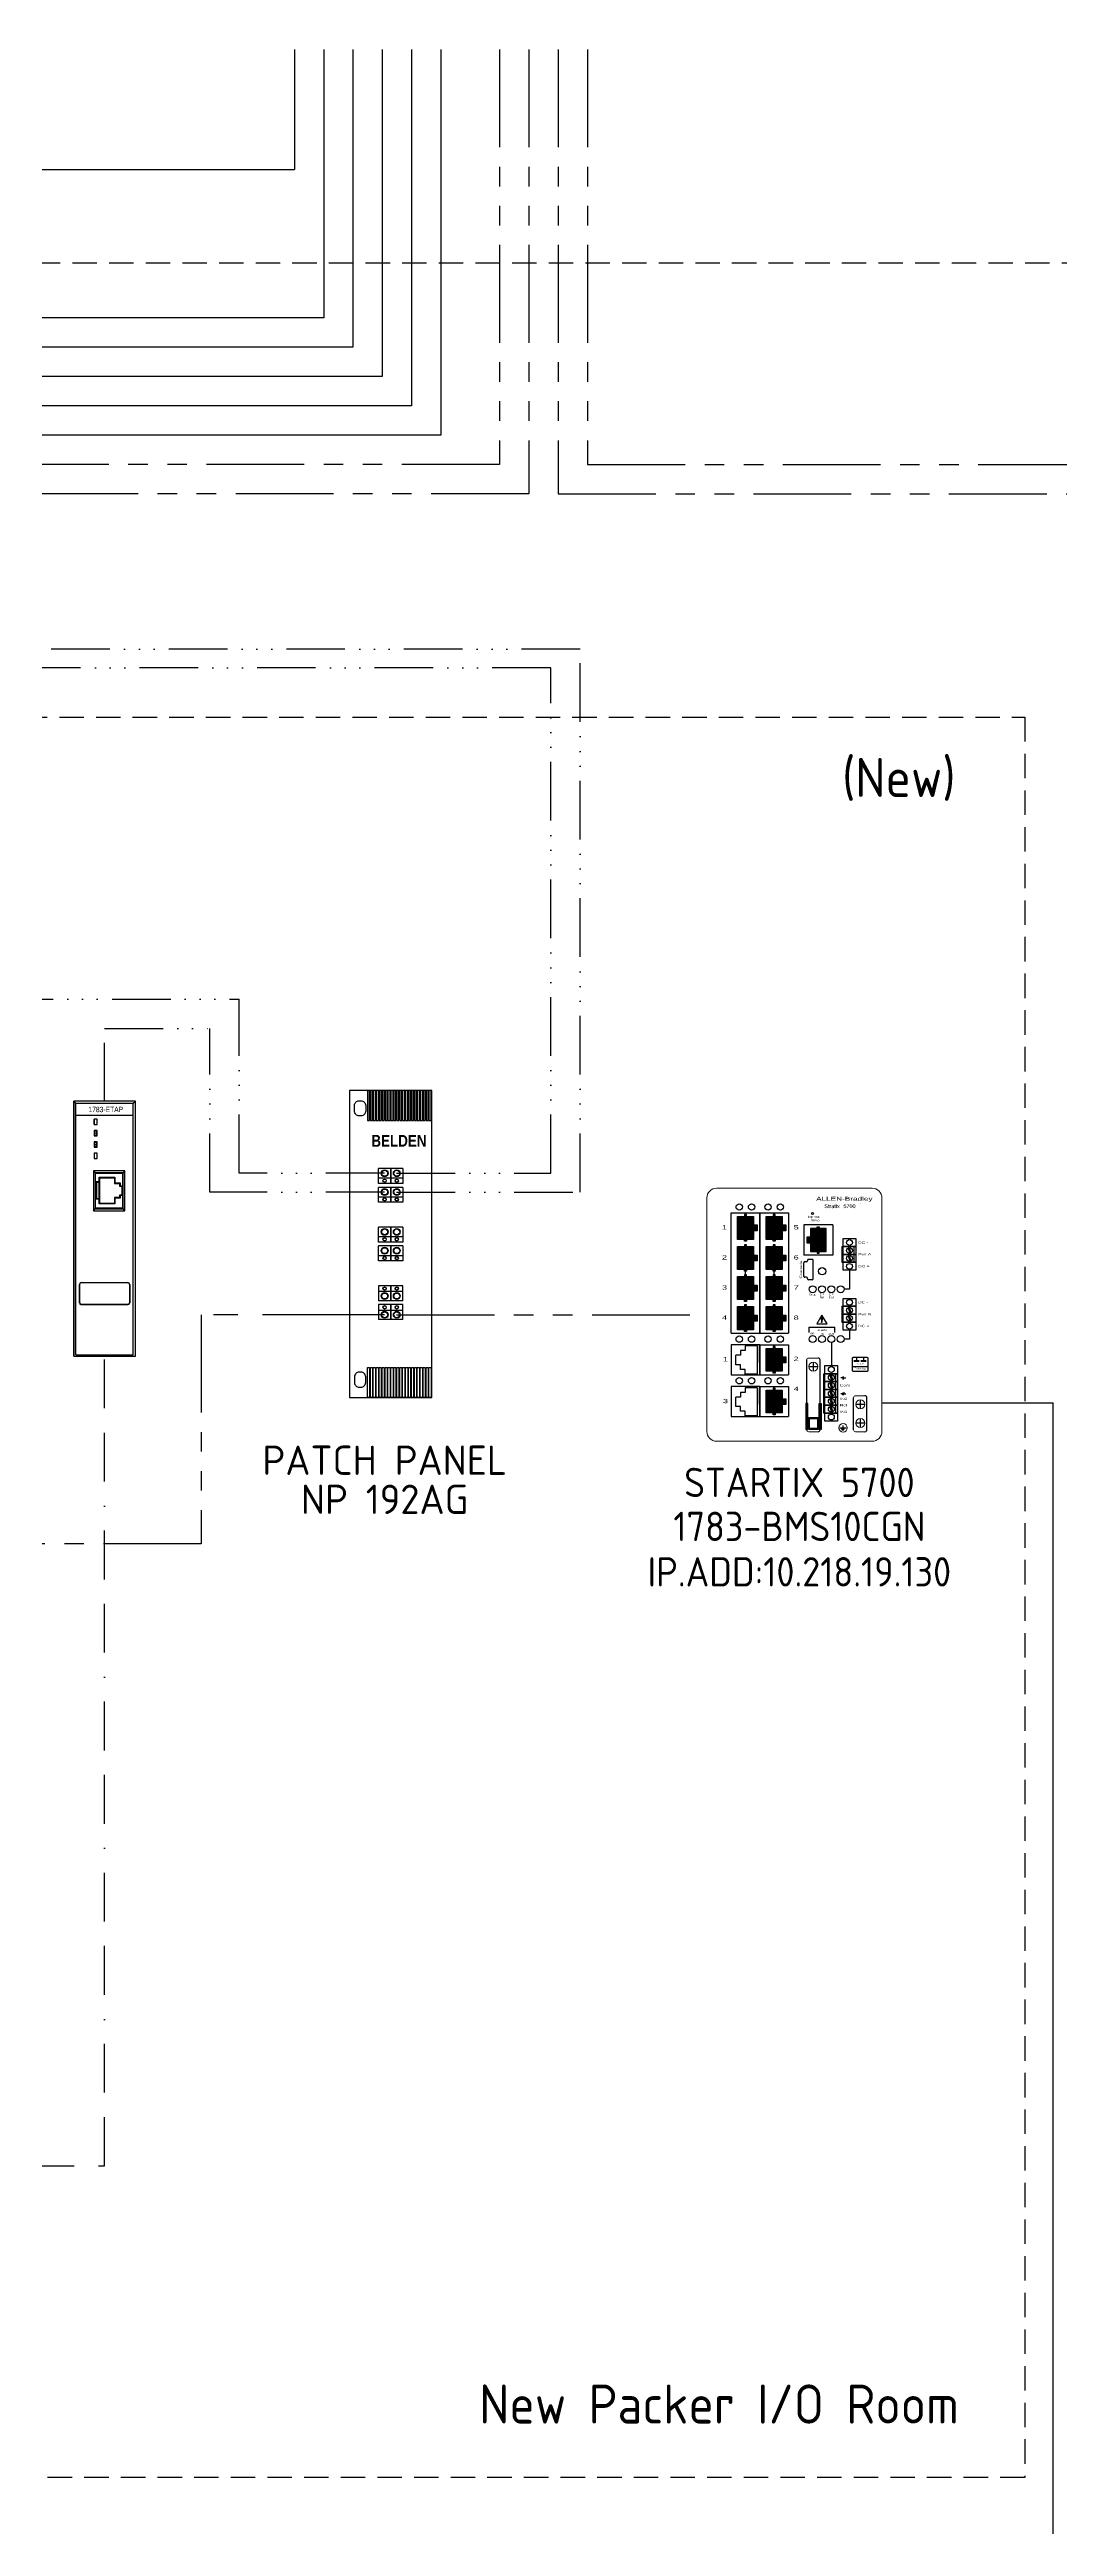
# Model space of a CAD drawing. Header units: inches. Extents: x -3706 to 19254, y 6721 to 14509.
# Drawn here: x 11756 to 12789, y 10017 to 12552 of the extents above; entities that cross this region are included whole.
import ezdxf
from ezdxf.enums import TextEntityAlignment as Align

# ---------------------------------------------------------------- set-up
doc = ezdxf.new("R2010")
doc.units = ezdxf.units.IN
doc.header["$LTSCALE"] = 100
doc.header["$MEASUREMENT"] = 0
for name, pattern in [('ACAD_ISO14W100', [24, 12, -3, 0, -3, 0, -3, 0, -3]), ('BORDER', [1.75, 0.5, -0.25, 0.5, -0.25, 0, -0.25]), ('HIDDEN', [0.375, 0.25, -0.125]), ('PHANTOM', [2.5, 1.25, -0.25, 0.25, -0.25, 0.25, -0.25])]:
    doc.linetypes.add(name, pattern=pattern)
doc.layers.add('STEXT', color=2, linetype='Continuous')
doc.styles.add('ALLEN', font='swissi.ttf', dxfattribs={"width": 1.5})
doc.styles.add('ISO3098B', font='iso3098b.shx')
doc.styles.add('STYLE1', font='isocp2.shx', dxfattribs={"height": 25})

# ---------------------------------------------------------------- blocks, each defined once
blk = doc.blocks.new('1783ETAP')
at = {"color": 4, "linetype": 'Continuous'}
for p, q in [((292.7, 159.1), (257.7, 159.1)), ((257.7, 14.1), (257.7, 159.1)), ((257.7, 159.1), (257.7, 14.1)), ((257.7, 14.1), (257.7, 159.1)), ((258.9, 158.1), (291.5, 158.1)), ((258.9, 133.5), (258.9, 158.1)), ((258.9, 15), (258.9, 158.1)), ((291.5, 133.5), (291.5, 158.1)), ((291.5, 15), (291.5, 158.1)), ((292.7, 14.1), (292.7, 159.1)), ((258.9, 151.2), (291.5, 151.2)), ((269.3, 145.9), (269.3, 148.9)), ((270.9, 148.9), (269.3, 148.9)), ((269.3, 145.9), (270.9, 145.9)), ((269.3, 142.5), (269.3, 139.4)), ((270.9, 142.5), (269.3, 142.5)), ((269.5, 145.9), (269.5, 148.9)), ((269.5, 139.4), (269.5, 142.5)), ((269.5, 142.2), (270.7, 142.2)), ((269.5, 141), (269.5, 139.7)), ((270.7, 141), (269.5, 141)), ((270.7, 139.4), (270.7, 142.5)), ((270.7, 141), (270.7, 142.2)), ((270.7, 139.7), (270.7, 141)), ((270.9, 145.9), (270.9, 148.9)), ((270.9, 139.4), (270.9, 142.5)), ((269.3, 139.4), (270.9, 139.4)), ((269.3, 136.1), (269.3, 133)), ((270.9, 136.1), (269.3, 136.1)), ((269.3, 133), (270.9, 133)), ((269.3, 129.6), (269.3, 126.6)), ((270.9, 129.6), (269.3, 129.6)), ((270.7, 139.7), (269.5, 139.7)), ((269.5, 133), (269.5, 136.1)), ((269.5, 135.8), (270.7, 135.8)), ((269.5, 134.5), (269.5, 133.3)), ((270.7, 134.5), (269.5, 134.5)), ((270.7, 133.3), (269.5, 133.3)), ((269.5, 126.6), (269.5, 129.6)), ((270.7, 133), (270.7, 136.1)), ((270.7, 134.5), (270.7, 135.8)), ((270.7, 133.3), (270.7, 134.5)), ((270.9, 133), (270.9, 136.1)), ((270.9, 126.6), (270.9, 129.6)), ((268.9, 119.6), (268.9, 96.8)), ((268.9, 119.6), (270.1, 118.3)), ((286.7, 119.6), (268.9, 119.6)), ((269.3, 126.6), (270.9, 126.6)), ((269.9, 118.5), (269.9, 97.9)), ((285.6, 118.5), (269.9, 118.5)), ((270.1, 98.1), (270.1, 118.3)), ((270.1, 118.3), (285.5, 118.3)), ((272.2, 113.3), (270.1, 113.3)), ((272.2, 113), (270.1, 113)), ((270.7, 103.7), (270.7, 113)), ((272.2, 113.3), (272.2, 115.9)), ((272.5, 115.6), (272.2, 115.9)), ((272.2, 115.9), (281.1, 115.9)), ((272.5, 113.3), (272.2, 113)), ((272.3, 113.1), (272.2, 113.3)), ((272.2, 103.7), (272.2, 113)), ((272.5, 101), (272.5, 115.6)), ((272.5, 115.6), (280.8, 115.6)), ((280.8, 115.6), (281.1, 115.9)), ((280.8, 115.6), (280.8, 112.4)), ((280.8, 112.4), (281.1, 112.7)), ((281.1, 115.9), (281.1, 112.7)), ((281.1, 112.7), (284, 112.7)), ((283.7, 112.4), (284, 112.7)), ((284, 112.7), (284, 111.1)), ((286.7, 119.6), (285.5, 118.3)), ((285.5, 118.3), (285.5, 98.1)), ((285.6, 97.9), (285.6, 118.5)), ((286.7, 96.8), (286.7, 119.6)), ((272.2, 103.7), (270.1, 103.7)), ((272.2, 103.4), (270.1, 103.4)), ((272.2, 103.7), (272.5, 103.4)), ((272.3, 103.5), (272.2, 103.4)), ((272.2, 100.7), (272.2, 103.4)), ((272.5, 101), (272.2, 100.7)), ((281.1, 100.7), (272.2, 100.7)), ((280.8, 101), (272.5, 101)), ((280.8, 112.4), (283.7, 112.4)), ((280.8, 104.3), (280.8, 101)), ((283.7, 104.3), (280.8, 104.3)), ((280.8, 104.3), (281.1, 104)), ((280.8, 101), (281.1, 100.7)), ((281.1, 104), (281.1, 100.7)), ((284, 104), (281.1, 104)), ((283.7, 112.4), (283.7, 110.8)), ((283.7, 110.8), (284, 111.1)), ((283.7, 110.8), (285, 110.8)), ((283.7, 105.8), (283.7, 104.3)), ((285, 105.8), (283.7, 105.8)), ((283.7, 105.8), (284, 105.5)), ((283.7, 104.3), (284, 104)), ((284, 111.1), (285.3, 111.1)), ((284, 105.5), (284, 104)), ((285.3, 105.5), (284, 105.5)), ((285, 110.8), (285.3, 111.1)), ((285, 110.8), (285, 105.8)), ((285, 105.8), (285.3, 105.5)), ((285.3, 111.1), (285.3, 105.5)), ((268.9, 96.8), (270.1, 98.1)), ((268.9, 96.8), (286.7, 96.8)), ((269.9, 97.9), (285.6, 97.9)), ((285.5, 98.3), (270.1, 98.3)), ((285.5, 98.1), (270.1, 98.1)), ((270.7, 98.1), (270.7, 98.3)), ((286.7, 96.8), (285.5, 98.1)), ((260.9, 55), (260.9, 55)), ((260.9, 44.5), (260.9, 55)), ((260.9, 55), (260.9, 44.5)), ((260.9, 44.5), (260.9, 44.5)), ((261.9, 56), (288.5, 56)), ((261.9, 56), (261.9, 55.9)), ((288.5, 55.9), (261.9, 55.9)), ((288.5, 43.6), (261.9, 43.6)), ((261.9, 43.6), (288.5, 43.6)), ((261.9, 43.6), (261.9, 43.6)), ((288.5, 55.9), (288.5, 56)), ((288.5, 43.6), (288.5, 43.6)), ((289.5, 55), (289.5, 55)), ((289.5, 44.5), (289.5, 55)), ((289.5, 55), (289.5, 44.5)), ((289.5, 44.5), (289.5, 44.5)), ((257.7, 14.1), (292.7, 14.1))]:
    blk.add_line(p, q, dxfattribs=at)
for points in [[(258.9, 158.1), (257.7, 159.1)], [(258.9, 158.1), (257.7, 159.1)], [(291.5, 158.1), (292.7, 159.1)], [(291.5, 158.1), (292.7, 159.1)], [(291.5, 102.1), (291.5, 150.2)], [(258.9, 15), (291.5, 15)]]:
    blk.add_lwpolyline(points, dxfattribs=at)
for centre, radius, start, end in [((261.9, 55), 0.976, 90, 180), ((261.9, 55), 0.922, 90, 180), ((261.9, 44.5), 0.976, 180, 270), ((261.9, 44.5), 0.922, 180, 270), ((288.5, 55), 0.976, 0, 90), ((288.5, 55), 0.922, 0, 90), ((288.5, 44.5), 0.976, 270, 0), ((288.5, 44.5), 0.922, 270, 0)]:
    blk.add_arc(centre, radius, start, end, dxfattribs=at)
at = {"layer": 'STEXT', "color": 4, "width": 0.75}
blk.add_text('1783-ETAP', height=3.04, dxfattribs=at).set_placement((275.9, 152), align=Align.BOTTOM_CENTER)
blk = doc.blocks.new('PATCH PANEL')
at = {"color": 2}
for p, q in [((590312.1, 508930.2), (590312.1, 508933.1)), ((590314.5, 508935.5), (590315.4, 508935.5)), ((590317.8, 508933.1), (590317.8, 508930.2)), ((590315.4, 508927.8), (590314.5, 508927.8)), ((590324.4, 508893.2), (590324.4, 508900.8)), ((590330.6, 508900.8), (590324.4, 508900.8)), ((590324.4, 508896), (590330.6, 508896)), ((590330.6, 508893.2), (590324.4, 508893.2)), ((590330.6, 508900.8), (590330.6, 508893.2)), ((590330.6, 508893.2), (590330.6, 508900.8)), ((590336.8, 508900.8), (590330.6, 508900.8)), ((590330.6, 508896), (590336.8, 508896)), ((590336.8, 508893.2), (590330.6, 508893.2)), ((590336.8, 508900.8), (590336.8, 508893.2)), ((590324.4, 508883.6), (590324.4, 508891.2)), ((590330.6, 508891.2), (590324.4, 508891.2)), ((590324.4, 508886.4), (590330.6, 508886.4)), ((590330.6, 508883.6), (590324.4, 508883.6)), ((590330.6, 508891.2), (590330.6, 508883.6)), ((590330.6, 508883.6), (590330.6, 508891.2)), ((590336.8, 508891.2), (590330.6, 508891.2)), ((590330.6, 508886.4), (590336.8, 508886.4)), ((590336.8, 508883.6), (590330.6, 508883.6)), ((590336.8, 508891.2), (590336.8, 508883.6)), ((590324.4, 508863.2), (590324.4, 508870.8)), ((590330.6, 508870.8), (590324.4, 508870.8)), ((590330.6, 508870.8), (590330.6, 508863.2)), ((590330.6, 508863.2), (590330.6, 508870.8)), ((590336.8, 508870.8), (590330.6, 508870.8)), ((590336.8, 508870.8), (590336.8, 508863.2)), ((590324.4, 508866), (590330.6, 508866)), ((590330.6, 508863.2), (590324.4, 508863.2)), ((590324.4, 508853.6), (590324.4, 508861.2)), ((590330.6, 508861.2), (590324.4, 508861.2)), ((590324.4, 508856.4), (590330.6, 508856.4)), ((590330.6, 508866), (590336.8, 508866)), ((590336.8, 508863.2), (590330.6, 508863.2)), ((590330.6, 508861.2), (590330.6, 508853.6)), ((590330.6, 508853.6), (590330.6, 508861.2)), ((590336.8, 508861.2), (590330.6, 508861.2)), ((590330.6, 508856.4), (590336.8, 508856.4)), ((590336.8, 508861.2), (590336.8, 508853.6)), ((590330.6, 508853.6), (590324.4, 508853.6)), ((590336.8, 508853.6), (590330.6, 508853.6)), ((590330.6, 508840.8), (590324.4, 508840.8)), ((590324.4, 508840.8), (590324.4, 508833.2)), ((590324.4, 508838), (590330.6, 508838)), ((590330.6, 508833.2), (590324.4, 508833.2)), ((590330.6, 508831.2), (590324.4, 508831.2)), ((590324.4, 508831.2), (590324.4, 508823.6)), ((590330.6, 508833.2), (590330.6, 508840.8)), ((590336.8, 508840.8), (590330.6, 508840.8)), ((590330.6, 508840.8), (590330.6, 508833.2)), ((590330.6, 508838), (590336.8, 508838)), ((590336.8, 508833.2), (590330.6, 508833.2)), ((590330.6, 508823.6), (590330.6, 508831.2)), ((590336.8, 508831.2), (590330.6, 508831.2)), ((590330.6, 508831.2), (590330.6, 508823.6)), ((590336.8, 508833.2), (590336.8, 508840.8)), ((590336.8, 508823.6), (590336.8, 508831.2)), ((590324.4, 508828.4), (590330.6, 508828.4)), ((590330.6, 508823.6), (590324.4, 508823.6)), ((590330.6, 508828.4), (590336.8, 508828.4)), ((590336.8, 508823.6), (590330.6, 508823.6)), ((590312.1, 508794.2), (590312.1, 508791.3)), ((590315.4, 508796.6), (590314.5, 508796.6)), ((590317.8, 508791.3), (590317.8, 508794.2)), ((590314.5, 508788.9), (590315.4, 508788.9))]:
    blk.add_line(p, q, dxfattribs=at)
for points in [[(590351.6, 508940.7), (590309.6, 508940.7), (590309.6, 508783.7), (590351.6, 508783.7)], [(590319.8, 508940.7), (590318.7, 508940.7), (590318.7, 508925.4), (590319.8, 508925.4)], [(590321.3, 508940.7), (590320.2, 508940.7), (590320.2, 508925.4), (590321.3, 508925.4)], [(590322.8, 508940.7), (590321.7, 508940.7), (590321.7, 508925.4), (590322.8, 508925.4)], [(590324.3, 508940.7), (590323.2, 508940.7), (590323.2, 508925.4), (590324.3, 508925.4)], [(590325.8, 508940.7), (590324.7, 508940.7), (590324.7, 508925.4), (590325.8, 508925.4)], [(590327.3, 508940.7), (590326.2, 508940.7), (590326.2, 508925.4), (590327.3, 508925.4)], [(590328.8, 508940.7), (590327.7, 508940.7), (590327.7, 508925.4), (590328.8, 508925.4)], [(590330.3, 508940.7), (590329.2, 508940.7), (590329.2, 508925.4), (590330.3, 508925.4)], [(590331.8, 508940.7), (590330.7, 508940.7), (590330.7, 508925.4), (590331.8, 508925.4)], [(590333.3, 508940.7), (590332.2, 508940.7), (590332.2, 508925.4), (590333.3, 508925.4)], [(590334.8, 508940.7), (590333.7, 508940.7), (590333.7, 508925.4), (590334.8, 508925.4)], [(590336.3, 508940.7), (590335.2, 508940.7), (590335.2, 508925.4), (590336.3, 508925.4)], [(590337.8, 508940.7), (590336.7, 508940.7), (590336.7, 508925.4), (590337.8, 508925.4)], [(590339.3, 508940.7), (590338.2, 508940.7), (590338.2, 508925.4), (590339.3, 508925.4)], [(590340.8, 508940.7), (590339.7, 508940.7), (590339.7, 508925.4), (590340.8, 508925.4)], [(590342.3, 508940.7), (590341.2, 508940.7), (590341.2, 508925.4), (590342.3, 508925.4)], [(590343.8, 508940.7), (590342.7, 508940.7), (590342.7, 508925.4), (590343.8, 508925.4)], [(590345.3, 508940.7), (590344.2, 508940.7), (590344.2, 508925.4), (590345.3, 508925.4)], [(590346.8, 508940.7), (590345.7, 508940.7), (590345.7, 508925.4), (590346.8, 508925.4)], [(590348.3, 508940.7), (590347.2, 508940.7), (590347.2, 508925.4), (590348.3, 508925.4)], [(590349.8, 508940.7), (590348.7, 508940.7), (590348.7, 508925.4), (590349.8, 508925.4)], [(590351.3, 508940.7), (590350.2, 508940.7), (590350.2, 508925.4), (590351.3, 508925.4)], [(590319.8, 508783.7), (590318.7, 508783.7), (590318.7, 508799), (590319.8, 508799)], [(590321.3, 508783.7), (590320.2, 508783.7), (590320.2, 508799), (590321.3, 508799)], [(590322.8, 508783.7), (590321.7, 508783.7), (590321.7, 508799), (590322.8, 508799)], [(590324.3, 508783.7), (590323.2, 508783.7), (590323.2, 508799), (590324.3, 508799)], [(590325.8, 508783.7), (590324.7, 508783.7), (590324.7, 508799), (590325.8, 508799)], [(590327.3, 508783.7), (590326.2, 508783.7), (590326.2, 508799), (590327.3, 508799)], [(590328.8, 508783.7), (590327.7, 508783.7), (590327.7, 508799), (590328.8, 508799)], [(590330.3, 508783.7), (590329.2, 508783.7), (590329.2, 508799), (590330.3, 508799)], [(590331.8, 508783.7), (590330.7, 508783.7), (590330.7, 508799), (590331.8, 508799)], [(590333.3, 508783.7), (590332.2, 508783.7), (590332.2, 508799), (590333.3, 508799)], [(590334.8, 508783.7), (590333.7, 508783.7), (590333.7, 508799), (590334.8, 508799)], [(590336.3, 508783.7), (590335.2, 508783.7), (590335.2, 508799), (590336.3, 508799)], [(590337.8, 508783.7), (590336.7, 508783.7), (590336.7, 508799), (590337.8, 508799)], [(590339.3, 508783.7), (590338.2, 508783.7), (590338.2, 508799), (590339.3, 508799)], [(590340.8, 508783.7), (590339.7, 508783.7), (590339.7, 508799), (590340.8, 508799)], [(590342.3, 508783.7), (590341.2, 508783.7), (590341.2, 508799), (590342.3, 508799)], [(590343.8, 508783.7), (590342.7, 508783.7), (590342.7, 508799), (590343.8, 508799)], [(590345.3, 508783.7), (590344.2, 508783.7), (590344.2, 508799), (590345.3, 508799)], [(590346.8, 508783.7), (590345.7, 508783.7), (590345.7, 508799), (590346.8, 508799)], [(590348.3, 508783.7), (590347.2, 508783.7), (590347.2, 508799), (590348.3, 508799)], [(590349.8, 508783.7), (590348.7, 508783.7), (590348.7, 508799), (590349.8, 508799)], [(590351.3, 508783.7), (590350.2, 508783.7), (590350.2, 508799), (590351.3, 508799)]]:
    blk.add_lwpolyline(points, close=True, dxfattribs=at)
for points in [[(590312.1, 508933.1), (590312.1, 508933.1, -0.414214), (590314.5, 508935.5)], [(590315.4, 508935.5), (590315.4, 508935.5, -0.414214), (590317.8, 508933.1)], [(590314.5, 508927.8), (590314.5, 508927.8, -0.414214), (590312.1, 508930.2)], [(590317.8, 508930.2), (590317.8, 508930.2, -0.414214), (590315.4, 508927.8)], [(590314.5, 508796.6), (590314.5, 508796.6, 0.414214), (590312.1, 508794.2)], [(590312.1, 508791.3), (590312.1, 508791.3, 0.414214), (590314.5, 508788.9)], [(590317.8, 508794.2), (590317.8, 508794.2, 0.414214), (590315.4, 508796.6)], [(590315.4, 508788.9), (590315.4, 508788.9, 0.414214), (590317.8, 508791.3)]]:
    blk.add_lwpolyline(points, format="xyb", dxfattribs=at)
for centre, radius in [((590327.5, 508898.4), 1.73), ((590327.5, 508898.4), 1.5), ((590327.5, 508894.6), 0.864), ((590327.5, 508894.6), 0.749), ((590333.7, 508898.4), 1.73), ((590333.7, 508898.4), 1.5), ((590333.7, 508894.6), 0.864), ((590333.7, 508894.6), 0.749), ((590327.5, 508888.8), 1.73), ((590327.5, 508888.8), 1.5), ((590327.5, 508885), 0.864), ((590327.5, 508885), 0.749), ((590333.7, 508888.8), 1.73), ((590333.7, 508888.8), 1.5), ((590333.7, 508885), 0.864), ((590333.7, 508885), 0.749), ((590327.5, 508868.4), 1.73), ((590327.5, 508868.4), 1.5), ((590333.7, 508868.4), 1.73), ((590333.7, 508868.4), 1.5), ((590327.5, 508858.8), 1.73), ((590327.5, 508858.8), 1.5), ((590327.5, 508864.6), 0.864), ((590327.5, 508855), 0.864), ((590327.5, 508864.6), 0.749), ((590327.5, 508855), 0.749), ((590333.7, 508858.8), 1.73), ((590333.7, 508858.8), 1.5), ((590333.7, 508864.6), 0.864), ((590333.7, 508855), 0.864), ((590333.7, 508864.6), 0.749), ((590333.7, 508855), 0.749), ((590327.5, 508835.6), 1.73), ((590327.5, 508835.6), 1.5), ((590327.5, 508839.4), 0.864), ((590327.5, 508829.8), 0.864), ((590327.5, 508839.4), 0.749), ((590327.5, 508829.8), 0.749), ((590333.7, 508835.6), 1.73), ((590333.7, 508835.6), 1.5), ((590333.7, 508839.4), 0.864), ((590333.7, 508829.8), 0.864), ((590333.7, 508839.4), 0.749), ((590333.7, 508829.8), 0.749), ((590327.5, 508826), 1.73), ((590327.5, 508826), 1.5), ((590333.7, 508826), 1.73), ((590333.7, 508826), 1.5)]:
    blk.add_circle(centre, radius, dxfattribs=at)
at = {"color": 2, "insert": (590320.7, 508918), "char_height": 6, "width": 21.569, "attachment_point": 1}
blk.add_mtext('{\\fArial Narrow|b1|i0|c0|p34;BELDEN}', dxfattribs=at)
blk = doc.blocks.new('1783BMS10CGN')
for points in [[(11281.9, 8053.5), (11285.5, 8053.5), (11285.5, 8052.6), (11286.5, 8052.6), (11286.5, 8053.5), (11290, 8053.5), (11290, 8057.9), (11291.9, 8057.9), (11291.9, 8060.9), (11290, 8060.9), (11290, 8065.3), (11286.5, 8065.3), (11286.5, 8066.2), (11285.5, 8066.2), (11285.5, 8065.3), (11281.9, 8065.3)], [(11296.6, 8053.5), (11300.2, 8053.5), (11300.2, 8052.6), (11301.2, 8052.6), (11301.2, 8053.5), (11304.7, 8053.5), (11304.7, 8057.9), (11306.6, 8057.9), (11306.6, 8060.9), (11304.7, 8060.9), (11304.7, 8065.3), (11301.2, 8065.3), (11301.2, 8066.2), (11300.2, 8066.2), (11300.2, 8065.3), (11296.6, 8065.3)], [(11281.9, 8038.1), (11285.5, 8038.1), (11285.5, 8037.2), (11286.5, 8037.2), (11286.5, 8038.1), (11290, 8038.1), (11290, 8042.5), (11291.9, 8042.5), (11291.9, 8045.5), (11290, 8045.5), (11290, 8049.9), (11286.5, 8049.9), (11286.5, 8050.8), (11285.5, 8050.8), (11285.5, 8049.9), (11281.9, 8049.9)], [(11296.6, 8038.1), (11300.2, 8038.1), (11300.2, 8037.2), (11301.2, 8037.2), (11301.2, 8038.1), (11304.7, 8038.1), (11304.7, 8042.5), (11306.6, 8042.5), (11306.6, 8045.5), (11304.7, 8045.5), (11304.7, 8049.9), (11301.2, 8049.9), (11301.2, 8050.8), (11300.2, 8050.8), (11300.2, 8049.9), (11296.6, 8049.9)], [(11327.3, 8059), (11323.7, 8059), (11323.7, 8060), (11322.7, 8060), (11322.7, 8059), (11319.2, 8059), (11319.2, 8054.7), (11317.3, 8054.7), (11317.3, 8051.7), (11319.2, 8051.7), (11319.2, 8047.3), (11322.7, 8047.3), (11322.7, 8046.4), (11323.7, 8046.4), (11323.7, 8047.3), (11327.3, 8047.3)], [(11281.9, 8022.7), (11285.5, 8022.7), (11285.5, 8021.8), (11286.5, 8021.8), (11286.5, 8022.7), (11290, 8022.7), (11290, 8027.1), (11291.9, 8027.1), (11291.9, 8030.1), (11290, 8030.1), (11290, 8034.5), (11286.5, 8034.5), (11286.5, 8035.4), (11285.5, 8035.4), (11285.5, 8034.5), (11281.9, 8034.5)], [(11296.6, 8022.7), (11300.2, 8022.7), (11300.2, 8021.8), (11301.2, 8021.8), (11301.2, 8022.7), (11304.7, 8022.7), (11304.7, 8027.1), (11306.6, 8027.1), (11306.6, 8030.1), (11304.7, 8030.1), (11304.7, 8034.5), (11301.2, 8034.5), (11301.2, 8035.4), (11300.2, 8035.4), (11300.2, 8034.5), (11296.6, 8034.5)], [(11281.9, 8007.3), (11285.5, 8007.3), (11285.5, 8006.4), (11286.5, 8006.4), (11286.5, 8007.3), (11290, 8007.3), (11290, 8011.7), (11291.9, 8011.7), (11291.9, 8014.7), (11290, 8014.7), (11290, 8019.1), (11286.5, 8019.1), (11286.5, 8020), (11285.5, 8020), (11285.5, 8019.1), (11281.9, 8019.1)], [(11296.6, 8007.3), (11300.2, 8007.3), (11300.2, 8006.4), (11301.2, 8006.4), (11301.2, 8007.3), (11304.7, 8007.3), (11304.7, 8011.7), (11306.6, 8011.7), (11306.6, 8014.7), (11304.7, 8014.7), (11304.7, 8019.1), (11301.2, 8019.1), (11301.2, 8020), (11300.2, 8020), (11300.2, 8019.1), (11296.6, 8019.1)], [(11296.6, 7986), (11300.2, 7986), (11300.2, 7985), (11301.2, 7985), (11301.2, 7986), (11304.7, 7986), (11304.7, 7990.4), (11306.6, 7990.4), (11306.6, 7993.4), (11304.7, 7993.4), (11304.7, 7997.7), (11301.2, 7997.7), (11301.2, 7998.7), (11300.2, 7998.7), (11300.2, 7997.7), (11296.6, 7997.7)], [(11296.6, 7964.7), (11300.2, 7964.7), (11300.2, 7963.7), (11301.2, 7963.7), (11301.2, 7964.7), (11304.7, 7964.7), (11304.7, 7969), (11306.6, 7969), (11306.6, 7972), (11304.7, 7972), (11304.7, 7976.4), (11301.2, 7976.4), (11301.2, 7977.4), (11300.2, 7977.4), (11300.2, 7976.4), (11296.6, 7976.4)]]:
    blk.add_hatch(color=0).paths.add_polyline_path(points)
at = {"lineweight": 20}
for p, q in [((11266.2, 8074.7), (11266.2, 7955.2)), ((11271.2, 8079.7), (11350.8, 8079.7)), ((11355.8, 8074.7), (11355.8, 7955.2)), ((11323.1, 7992.8), (11318.3, 7992.8)), ((11320.6, 7988.5), (11318.4, 7988.5)), ((11320.6, 7988.3), (11318.4, 7988.3)), ((11320.6, 7990.7), (11320.6, 7988.5)), ((11320.6, 7988.3), (11320.6, 7986.1)), ((11320.8, 7990.7), (11320.8, 7988.5)), ((11323, 7988.5), (11320.8, 7988.5)), ((11323, 7988.3), (11320.8, 7988.3)), ((11320.8, 7988.3), (11320.8, 7986.1)), ((11347.1, 7973.5), (11342.3, 7973.5)), ((11344.6, 7969.2), (11342.4, 7969.2)), ((11344.6, 7969), (11342.4, 7969)), ((11344.6, 7959.6), (11342.4, 7959.6)), ((11344.6, 7971.4), (11344.6, 7969.2)), ((11344.6, 7969), (11344.6, 7966.8)), ((11344.6, 7961.8), (11344.6, 7959.6)), ((11344.8, 7971.4), (11344.8, 7969.2)), ((11347, 7969.2), (11344.8, 7969.2)), ((11347, 7969), (11344.8, 7969)), ((11344.8, 7969), (11344.8, 7966.8)), ((11344.8, 7961.8), (11344.8, 7959.6)), ((11347, 7959.6), (11344.8, 7959.6)), ((11271.2, 7950.2), (11350.8, 7950.2)), ((11323.1, 7955.1), (11318.3, 7955.1)), ((11347.1, 7955.1), (11342.3, 7955.1)), ((11344.6, 7959.4), (11342.4, 7959.4)), ((11344.6, 7959.4), (11344.6, 7957.2)), ((11347, 7959.4), (11344.8, 7959.4)), ((11344.8, 7959.4), (11344.8, 7957.2))]:
    blk.add_line(p, q, dxfattribs=at)
at = {"color": 0}
for p, q in [((11278.6, 8067.1), (11293.3, 8067.1)), ((11278.6, 8005.5), (11278.6, 8067.1)), ((11281.9, 8065.3), (11285.5, 8065.3)), ((11281.9, 8053.5), (11281.9, 8065.3)), ((11286.5, 8066.2), (11285.5, 8066.2)), ((11285.5, 8066.2), (11285.5, 8065.3)), ((11286.5, 8065.3), (11286.5, 8066.2)), ((11286.5, 8065.3), (11290, 8065.3)), ((11290, 8065.3), (11290, 8060.9)), ((11293.3, 8067.1), (11308, 8067.1)), ((11293.3, 8005.5), (11293.3, 8067.1)), ((11293.3, 8067.1), (11293.3, 8005.5)), ((11296.6, 8065.3), (11300.2, 8065.3)), ((11296.6, 8053.5), (11296.6, 8065.3)), ((11301.2, 8066.2), (11300.2, 8066.2)), ((11300.2, 8066.2), (11300.2, 8065.3)), ((11301.2, 8065.3), (11301.2, 8066.2)), ((11301.2, 8065.3), (11304.7, 8065.3)), ((11304.7, 8065.3), (11304.7, 8060.9)), ((11308, 8067.1), (11308, 8005.5)), ((11285.5, 8053.5), (11281.9, 8053.5)), ((11281.9, 8049.9), (11285.5, 8049.9)), ((11281.9, 8038.1), (11281.9, 8049.9)), ((11285.5, 8052.6), (11285.5, 8053.5)), ((11286.5, 8052.6), (11285.5, 8052.6)), ((11286.5, 8050.8), (11285.5, 8050.8)), ((11285.5, 8050.8), (11285.5, 8049.9)), ((11290, 8053.5), (11286.5, 8053.5)), ((11286.5, 8053.5), (11286.5, 8052.6)), ((11286.5, 8049.9), (11286.5, 8050.8)), ((11286.5, 8049.9), (11290, 8049.9)), ((11290, 8060.9), (11291.9, 8060.9)), ((11291.9, 8057.9), (11290, 8057.9)), ((11290, 8057.9), (11290, 8053.5)), ((11290, 8049.9), (11290, 8045.5)), ((11291.9, 8060.9), (11291.9, 8057.9)), ((11300.2, 8053.5), (11296.6, 8053.5)), ((11296.6, 8049.9), (11300.2, 8049.9)), ((11296.6, 8038.1), (11296.6, 8049.9)), ((11300.2, 8052.6), (11300.2, 8053.5)), ((11301.2, 8052.6), (11300.2, 8052.6)), ((11301.2, 8050.8), (11300.2, 8050.8)), ((11300.2, 8050.8), (11300.2, 8049.9)), ((11304.7, 8053.5), (11301.2, 8053.5)), ((11301.2, 8053.5), (11301.2, 8052.6)), ((11301.2, 8049.9), (11301.2, 8050.8)), ((11301.2, 8049.9), (11304.7, 8049.9)), ((11304.7, 8060.9), (11306.6, 8060.9)), ((11306.6, 8057.9), (11304.7, 8057.9)), ((11304.7, 8057.9), (11304.7, 8053.5)), ((11304.7, 8049.9), (11304.7, 8045.5)), ((11306.6, 8060.9), (11306.6, 8057.9)), ((11330.6, 8060.9), (11315.9, 8060.9)), ((11315.9, 8060.9), (11315.9, 8045.5)), ((11319.2, 8054.7), (11317.3, 8054.7)), ((11317.3, 8054.7), (11317.3, 8051.7)), ((11317.3, 8051.7), (11319.2, 8051.7)), ((11319.2, 8059), (11319.2, 8054.7)), ((11322.7, 8059), (11319.2, 8059)), ((11319.2, 8051.7), (11319.2, 8047.3)), ((11322.7, 8059), (11322.7, 8060)), ((11322.7, 8060), (11323.7, 8060)), ((11323.7, 8060), (11323.7, 8059)), ((11327.3, 8059), (11323.7, 8059)), ((11327.3, 8047.3), (11327.3, 8059)), ((11330.6, 8060.9), (11330.6, 8045.5)), ((11335.2, 8049.9), (11335.2, 8041.8)), ((11335.2, 8049.9), (11336, 8049.9)), ((11338.5, 8049.2), (11339.3, 8046.3)), ((11339.1, 8049.4), (11339.9, 8046.5)), ((11341.4, 8049.9), (11341.4, 8041.8)), ((11285.5, 8038.1), (11281.9, 8038.1)), ((11285.5, 8037.2), (11285.5, 8038.1)), ((11286.5, 8037.2), (11285.5, 8037.2)), ((11286, 8035.4), (11286, 8037.2)), ((11290, 8038.1), (11286.5, 8038.1)), ((11286.5, 8038.1), (11286.5, 8037.2)), ((11290, 8045.5), (11291.9, 8045.5)), ((11291.9, 8042.5), (11290, 8042.5)), ((11290, 8042.5), (11290, 8038.1)), ((11291.9, 8045.5), (11291.9, 8042.5)), ((11300.2, 8038.1), (11296.6, 8038.1)), ((11300.2, 8037.2), (11300.2, 8038.1)), ((11301.2, 8037.2), (11300.2, 8037.2)), ((11300.7, 8035.4), (11300.7, 8037.2)), ((11304.7, 8038.1), (11301.2, 8038.1)), ((11301.2, 8038.1), (11301.2, 8037.2)), ((11304.7, 8045.5), (11306.6, 8045.5)), ((11306.6, 8042.5), (11304.7, 8042.5)), ((11304.7, 8042.5), (11304.7, 8038.1)), ((11306.6, 8045.5), (11306.6, 8042.5)), ((11330.6, 8045.5), (11315.9, 8045.5)), ((11315.9, 8034.6), (11315.9, 8041.6)), ((11317.2, 8042.1), (11316.4, 8042.1)), ((11317.7, 8042.8), (11317.7, 8042.6)), ((11320.1, 8043.3), (11318.2, 8043.3)), ((11319.2, 8047.3), (11322.7, 8047.3)), ((11320.6, 8033.4), (11320.6, 8042.8)), ((11322.7, 8047.3), (11322.7, 8046.4)), ((11322.7, 8046.4), (11323.7, 8046.4)), ((11323.7, 8047.3), (11327.3, 8047.3)), ((11323.7, 8046.4), (11323.7, 8047.3)), ((11336, 8045.8), (11335.2, 8045.8)), ((11335.2, 8041.8), (11336, 8041.8)), ((11338.5, 8045.2), (11339.3, 8042.3)), ((11339.1, 8045.3), (11339.9, 8042.4)), ((11339.2, 8037.7), (11339.2, 8028)), ((11281.9, 8034.5), (11285.5, 8034.5)), ((11281.9, 8022.7), (11281.9, 8034.5)), ((11286.5, 8035.4), (11285.5, 8035.4)), ((11285.5, 8035.4), (11285.5, 8034.5)), ((11286.5, 8034.5), (11286.5, 8035.4)), ((11286.5, 8034.5), (11290, 8034.5)), ((11290, 8034.5), (11290, 8030.1)), ((11290, 8030.1), (11291.9, 8030.1)), ((11291.9, 8027.1), (11290, 8027.1)), ((11290, 8027.1), (11290, 8022.7)), ((11291.9, 8030.1), (11291.9, 8027.1)), ((11296.6, 8034.5), (11300.2, 8034.5)), ((11296.6, 8022.7), (11296.6, 8034.5)), ((11301.2, 8035.4), (11300.2, 8035.4)), ((11300.2, 8035.4), (11300.2, 8034.5)), ((11301.2, 8034.5), (11301.2, 8035.4)), ((11301.2, 8034.5), (11304.7, 8034.5)), ((11304.7, 8034.5), (11304.7, 8030.1)), ((11304.7, 8030.1), (11306.6, 8030.1)), ((11306.6, 8027.1), (11304.7, 8027.1)), ((11304.7, 8027.1), (11304.7, 8022.7)), ((11306.6, 8030.1), (11306.6, 8027.1)), ((11317.2, 8034.1), (11316.4, 8034.1)), ((11317.7, 8033.4), (11317.7, 8033.6)), ((11320.1, 8032.9), (11318.2, 8032.9)), ((11339.2, 8028), (11336.5, 8028)), ((11285.5, 8022.7), (11281.9, 8022.7)), ((11281.9, 8019.1), (11285.5, 8019.1)), ((11281.9, 8007.3), (11281.9, 8019.1)), ((11285.5, 8021.8), (11285.5, 8022.7)), ((11286.5, 8021.8), (11285.5, 8021.8)), ((11286.5, 8020), (11285.5, 8020)), ((11285.5, 8020), (11285.5, 8019.1)), ((11290, 8022.7), (11286.5, 8022.7)), ((11286.5, 8022.7), (11286.5, 8021.8)), ((11286.5, 8019.1), (11286.5, 8020)), ((11286.5, 8019.1), (11290, 8019.1)), ((11290, 8019.1), (11290, 8014.7)), ((11290, 8014.7), (11291.9, 8014.7)), ((11291.9, 8011.7), (11290, 8011.7)), ((11290, 8011.7), (11290, 8007.3)), ((11291.9, 8014.7), (11291.9, 8011.7)), ((11300.2, 8022.7), (11296.6, 8022.7)), ((11296.6, 8019.1), (11300.2, 8019.1)), ((11296.6, 8007.3), (11296.6, 8019.1)), ((11300.2, 8021.8), (11300.2, 8022.7)), ((11301.2, 8021.8), (11300.2, 8021.8)), ((11301.2, 8020), (11300.2, 8020)), ((11300.2, 8020), (11300.2, 8019.1)), ((11304.7, 8022.7), (11301.2, 8022.7)), ((11301.2, 8022.7), (11301.2, 8021.8)), ((11301.2, 8019.1), (11301.2, 8020)), ((11301.2, 8019.1), (11304.7, 8019.1)), ((11304.7, 8019.1), (11304.7, 8014.7)), ((11304.7, 8014.7), (11306.6, 8014.7)), ((11306.6, 8011.7), (11304.7, 8011.7)), ((11304.7, 8011.7), (11304.7, 8007.3)), ((11306.6, 8014.7), (11306.6, 8011.7)), ((11335.2, 8019.3), (11335.2, 8011.1)), ((11335.2, 8019.3), (11336, 8019.3)), ((11336, 8015.2), (11335.2, 8015.2)), ((11335.2, 8011.1), (11336, 8011.1)), ((11338.5, 8018.6), (11339.3, 8015.7)), ((11338.5, 8014.5), (11339.3, 8011.6)), ((11339.1, 8018.8), (11339.9, 8015.9)), ((11339.1, 8014.7), (11339.9, 8011.8)), ((11278.6, 8005.5), (11293.3, 8005.5)), ((11285.5, 8007.3), (11281.9, 8007.3)), ((11285.5, 8006.4), (11285.5, 8007.3)), ((11286.5, 8006.4), (11285.5, 8006.4)), ((11285.8, 7999), (11285.8, 7996.6)), ((11292.1, 7999), (11285.8, 7999)), ((11290, 8007.3), (11286.5, 8007.3)), ((11286.5, 8007.3), (11286.5, 8006.4)), ((11292.1, 7999), (11292.1, 7990.6)), ((11292.1, 7984.6), (11292.1, 7999)), ((11293.3, 8005.5), (11308, 8005.5)), ((11293.3, 7999.6), (11308, 7999.6)), ((11293.3, 7999.6), (11293.3, 7984.2)), ((11300.2, 8007.3), (11296.6, 8007.3)), ((11296.6, 7997.7), (11300.2, 7997.7)), ((11296.6, 7986), (11296.6, 7997.7)), ((11300.2, 8006.4), (11300.2, 8007.3)), ((11301.2, 8006.4), (11300.2, 8006.4)), ((11301.2, 7998.7), (11300.2, 7998.7)), ((11300.2, 7998.7), (11300.2, 7997.7)), ((11304.7, 8007.3), (11301.2, 8007.3)), ((11301.2, 8007.3), (11301.2, 8006.4)), ((11301.2, 7997.7), (11301.2, 7998.7)), ((11301.2, 7997.7), (11304.7, 7997.7)), ((11304.7, 7997.7), (11304.7, 7993.4)), ((11308, 7999.6), (11308, 7984.2)), ((11318.5, 8005.9), (11318.5, 8008.6)), ((11318.5, 8008.6), (11331.7, 8008.6)), ((11329.9, 8000.7), (11329.9, 7988.4)), ((11331.7, 8005.9), (11331.7, 8008.6)), ((11339.2, 8002.5), (11336.5, 8002.5)), ((11339.2, 8007.1), (11339.2, 8002.5)), ((11281, 7989.4), (11281, 7994.2)), ((11283.4, 7994.2), (11281, 7994.2)), ((11283.4, 7989.4), (11281, 7989.4)), ((11283.4, 7996.6), (11283.4, 7994.2)), ((11285.8, 7996.6), (11283.4, 7996.6)), ((11283.4, 7987), (11283.4, 7989.4)), ((11285.8, 7987), (11283.4, 7987)), ((11285.8, 7984.6), (11285.8, 7987)), ((11300.2, 7986), (11296.6, 7986)), ((11300.2, 7985), (11300.2, 7986)), ((11301.2, 7985), (11300.2, 7985)), ((11304.7, 7986), (11301.2, 7986)), ((11301.2, 7986), (11301.2, 7985)), ((11304.7, 7993.4), (11306.6, 7993.4)), ((11306.6, 7990.4), (11304.7, 7990.4)), ((11304.7, 7990.4), (11304.7, 7986)), ((11306.6, 7993.4), (11306.6, 7990.4)), ((11317.3, 7956.1), (11317.3, 7991.8)), ((11324.1, 7956.1), (11324.1, 7991.8)), ((11340.6, 7988.5), (11348.7, 7988.5)), ((11341.8, 7990.8), (11341.8, 7991.7)), ((11342.3, 7990.8), (11342.3, 7991.7)), ((11342.9, 7990.8), (11342.9, 7992.9)), ((11343.4, 7990.8), (11343.4, 7991.7)), ((11344, 7990.8), (11344, 7991.7)), ((11345.4, 7990.8), (11345.4, 7991.7)), ((11345.9, 7990.8), (11345.9, 7991.7)), ((11346.5, 7990.8), (11346.5, 7992.9)), ((11347, 7990.8), (11347, 7991.7)), ((11347.6, 7990.8), (11347.6, 7991.7)), ((11281, 7968), (11281, 7972.8)), ((11283.4, 7972.8), (11281, 7972.8)), ((11283.4, 7975.2), (11283.4, 7972.8)), ((11285.8, 7975.2), (11283.4, 7975.2)), ((11292.1, 7984.6), (11285.8, 7984.6)), ((11285.8, 7977.6), (11285.8, 7975.2)), ((11292.1, 7977.6), (11285.8, 7977.6)), ((11292.1, 7977.6), (11292.1, 7969.2)), ((11292.1, 7963.2), (11292.1, 7977.6)), ((11293.3, 7984.2), (11308, 7984.2)), ((11293.3, 7978.2), (11308, 7978.2)), ((11293.3, 7978.2), (11293.3, 7962.8)), ((11296.6, 7976.4), (11300.2, 7976.4)), ((11296.6, 7964.7), (11296.6, 7976.4)), ((11301.2, 7977.4), (11300.2, 7977.4)), ((11300.2, 7977.4), (11300.2, 7976.4)), ((11301.2, 7976.4), (11301.2, 7977.4)), ((11301.2, 7976.4), (11304.7, 7976.4)), ((11304.7, 7976.4), (11304.7, 7972)), ((11308, 7978.2), (11308, 7962.8)), ((11325.9, 7984.8), (11325.9, 7976.7)), ((11325.9, 7984.8), (11326.6, 7984.8)), ((11326.6, 7980.8), (11325.9, 7980.8)), ((11325.9, 7976.7), (11326.6, 7976.7)), ((11325.9, 7976.7), (11325.9, 7968.6)), ((11325.9, 7976.7), (11326.6, 7976.7)), ((11326.6, 7972.7), (11325.9, 7972.7)), ((11329.2, 7984.2), (11330, 7981.3)), ((11329.2, 7980.1), (11330, 7977.2)), ((11329.2, 7976.1), (11330, 7973.2)), ((11329.8, 7984.3), (11330.5, 7981.4)), ((11329.8, 7980.3), (11330.5, 7977.4)), ((11329.8, 7976.2), (11330.5, 7973.3)), ((11332, 7984.8), (11332, 7976.7)), ((11332, 7976.7), (11332, 7968.6)), ((11335.9, 7982.6), (11334.7, 7982.6)), ((11335.9, 7974.5), (11334.7, 7974.5)), ((11335.5, 7974), (11336.6, 7975.1)), ((11335.9, 7981.9), (11335.9, 7983.3)), ((11335.9, 7973.8), (11335.9, 7975.2)), ((11336.2, 7981.9), (11336.2, 7983.3)), ((11336.2, 7982.6), (11337.4, 7982.6)), ((11336.2, 7973.8), (11336.2, 7975.2)), ((11336.2, 7974.5), (11337.4, 7974.5)), ((11341.3, 7956.1), (11341.3, 7972.5)), ((11348.1, 7956.1), (11348.1, 7972.5)), ((11283.4, 7968), (11281, 7968)), ((11283.4, 7965.6), (11283.4, 7968)), ((11285.8, 7965.6), (11283.4, 7965.6)), ((11285.8, 7963.2), (11285.8, 7965.6)), ((11292.1, 7963.2), (11285.8, 7963.2)), ((11293.3, 7962.8), (11308, 7962.8)), ((11300.2, 7964.7), (11296.6, 7964.7)), ((11300.2, 7963.7), (11300.2, 7964.7)), ((11301.2, 7963.7), (11300.2, 7963.7)), ((11304.7, 7964.7), (11301.2, 7964.7)), ((11301.2, 7964.7), (11301.2, 7963.7)), ((11304.7, 7972), (11306.6, 7972)), ((11306.6, 7969), (11304.7, 7969)), ((11304.7, 7969), (11304.7, 7964.7)), ((11306.6, 7972), (11306.6, 7969)), ((11325.9, 7968.6), (11326.6, 7968.6)), ((11325.9, 7968.6), (11325.9, 7964.6)), ((11325.9, 7968.6), (11326.6, 7968.6)), ((11326.6, 7964.6), (11325.9, 7964.6)), ((11329.2, 7972), (11330, 7969.1)), ((11329.2, 7968), (11330, 7965.1)), ((11329.8, 7972.2), (11330.5, 7969.3)), ((11329.8, 7968.1), (11330.5, 7965.2)), ((11332, 7968.6), (11332, 7964.6))]:
    blk.add_line(p, q, dxfattribs=at)
for p, q in [((11334.3, 7957.1), (11337.5, 7957.1)), ((11335, 7956.6), (11336.7, 7956.6)), ((11335.3, 7956), (11336.3, 7956)), ((11335.9, 7957.1), (11335.9, 7958.3))]:
    blk.add_line(p, q)
for points in [[(11342.4, 8049.9), (11336, 8049.9), (11336, 8053.9), (11342.4, 8053.9)], [(11342.4, 8045.8), (11336, 8045.8), (11336, 8049.9), (11342.4, 8049.9)], [(11342.4, 8041.8), (11336, 8041.8), (11336, 8045.8), (11342.4, 8045.8)], [(11342.4, 8037.7), (11336, 8037.7), (11336, 8041.8), (11342.4, 8041.8)], [(11342.4, 8019.3), (11336, 8019.3), (11336, 8023.3), (11342.4, 8023.3)], [(11325.1, 8014.8), (11322.5, 8010.3), (11327.7, 8010.3)], [(11342.4, 8015.2), (11336, 8015.2), (11336, 8019.3), (11342.4, 8019.3)], [(11342.4, 8011.1), (11336, 8011.1), (11336, 8015.2), (11342.4, 8015.2)], [(11342.4, 8007.1), (11336, 8007.1), (11336, 8011.1), (11342.4, 8011.1)], [(11293.3, 7999.6), (11278.6, 7999.6), (11278.6, 7984.2), (11293.3, 7984.2)], [(11333.1, 7984.8), (11326.6, 7984.8), (11326.6, 7988.9), (11333.1, 7988.9)], [(11293.3, 7978.2), (11278.6, 7978.2), (11278.6, 7962.8), (11293.3, 7962.8)], [(11333.1, 7980.8), (11326.6, 7980.8), (11326.6, 7984.8), (11333.1, 7984.8)], [(11333.1, 7976.7), (11326.6, 7976.7), (11326.6, 7980.8), (11333.1, 7980.8)], [(11333.1, 7972.7), (11326.6, 7972.7), (11326.6, 7976.7), (11333.1, 7976.7)], [(11333.1, 7968.6), (11326.6, 7968.6), (11326.6, 7972.7), (11333.1, 7972.7)], [(11316.8, 7956.2), (11317.9, 7956.2), (11317.9, 7969.5), (11316.8, 7969.5)], [(11318.3, 7962.4), (11323.3, 7962.4), (11323.3, 7956.2), (11318.3, 7956.2)], [(11318.8, 7961.9), (11322.8, 7961.9), (11322.8, 7956.7), (11318.8, 7956.7)], [(11324.7, 7956.2), (11323.6, 7956.2), (11323.6, 7969.5), (11324.7, 7969.5)], [(11333.1, 7964.6), (11326.6, 7964.6), (11326.6, 7968.6), (11333.1, 7968.6)], [(11333.1, 7960.5), (11326.6, 7960.5), (11326.6, 7964.6), (11333.1, 7964.6)]]:
    blk.add_lwpolyline(points, close=True, dxfattribs=at)
blk.add_lwpolyline([(11325.2, 8013.2), (11325, 8011.3), (11325, 8011.3), (11324.8, 8013.2)], dxfattribs=at)
blk.add_lwpolyline([(11341.1, 7986.1), (11348.2, 7986.1, 0.414214), (11348.7, 7986.6), (11348.7, 7992.5, 0.414214), (11348.2, 7993), (11341.1, 7993, 0.414214), (11340.6, 7992.5), (11340.6, 7986.6, 0.414214)], format="xyb", close=True, dxfattribs=at)
for centre, radius in [((11282.8, 8070.1), 1.65), ((11289.1, 8070.1), 1.65), ((11297.5, 8070.1), 1.65), ((11303.8, 8070.1), 1.65), ((11320.3, 8066.7), 0.5), ((11339.2, 8051.9), 1.5), ((11339.2, 8047.8), 1.5), ((11325.2, 8037.2), 1.88), ((11339.2, 8043.8), 1.5), ((11339.2, 8039.7), 1.5), ((11320.3, 8028), 1.8), ((11325.1, 8028), 1.8), ((11329.9, 8028), 1.8), ((11334.7, 8028), 1.8), ((11325, 8011.1), 0.103), ((11339.2, 8021.3), 1.5), ((11339.2, 8017.2), 1.5), ((11339.2, 8013.2), 1.5), ((11339.2, 8009.1), 1.5), ((11282.8, 8002.5), 1.65), ((11289.1, 8002.5), 1.65), ((11297.5, 8002.5), 1.65), ((11303.8, 8002.5), 1.65), ((11320.3, 8002.5), 1.8), ((11325.1, 8002.5), 1.8), ((11329.9, 8002.5), 1.8), ((11334.7, 8002.5), 1.8), ((11329.9, 7986.9), 1.5), ((11282.8, 7981.2), 1.65), ((11289.1, 7981.2), 1.65), ((11297.5, 7981.2), 1.65), ((11303.8, 7981.2), 1.65), ((11329.9, 7982.8), 1.5), ((11329.9, 7978.8), 1.5), ((11329.9, 7974.7), 1.5), ((11329.9, 7970.7), 1.5), ((11329.9, 7966.6), 1.5), ((11329.9, 7962.6), 1.5)]:
    blk.add_circle(centre, radius, dxfattribs=at)
at = {"lineweight": 20}
for centre, radius in [((11320.7, 7988.4), 2.3), ((11344.7, 7969.1), 2.3), ((11344.7, 7959.5), 2.3), ((11335.9, 7957.1), 2.15)]:
    blk.add_circle(centre, radius, dxfattribs=at)
for centre, start, end in [((11271.2, 8074.7), 90, 180), ((11350.8, 8074.7), 0, 90), ((11271.2, 7955.2), 180, 270), ((11350.8, 7955.2), 270, 0)]:
    blk.add_arc(centre, 5, start, end, dxfattribs=at)
at = {"color": 0}
for centre, radius, start, end in [((11316.4, 8041.6), 0.5, 90, 180), ((11317.2, 8042.6), 0.5, 270, 0), ((11318.2, 8042.8), 0.5, 90, 180), ((11320.1, 8042.8), 0.5, 0, 90), ((11316.4, 8034.6), 0.5, 180, 270), ((11317.2, 8033.6), 0.5, 0, 90), ((11318.2, 8033.4), 0.5, 180, 270), ((11320.1, 8033.4), 0.5, 270, 0), ((11325, 8013.2), 0.23, 345.7396, 194.2604), ((11323.1, 7991.8), 1, 0, 90), ((11347.1, 7972.5), 1, 0, 90), ((11323.1, 7956.1), 1, 270, 0), ((11347.1, 7956.1), 1, 270, 0)]:
    blk.add_arc(centre, radius, start, end, dxfattribs=at)
at = {"color": 0, "lineweight": 20}
for centre, start, end in [((11318.3, 7991.8), 90, 180), ((11342.3, 7972.5), 90, 180), ((11318.3, 7956.1), 180, 270), ((11342.3, 7956.1), 180, 270)]:
    blk.add_arc(centre, 1, start, end, dxfattribs=at)
at = {"style": 'ALLEN', "width": 1.5}
for s, height, p in [('ALLEN-Bradley', 2, (11351, 8073.3)), ('1', 2.2, (11276.5, 8058.6)), ('5', 2.2, (11313.2, 8058.6)), ('2', 2.2, (11276.5, 8043.2)), ('6', 2.2, (11313.2, 8043.2)), ('3', 2.2, (11276.5, 8027.8)), ('7', 2.2, (11313.2, 8027.8)), ('4', 2.2, (11276.5, 8012.4)), ('8', 2.2, (11313.2, 8012.4)), ('1', 2.2, (11277, 7991.1)), ('2', 2.2, (11313.2, 7991.3)), ('4', 2.2, (11313.2, 7975.9)), ('3', 2.2, (11277, 7969.7))]:
    blk.add_text(s, height=height, dxfattribs=at).set_placement(p, align=Align.RIGHT)
for s, p in [('Express', (11323.8, 8064.5)), ('Setup', (11323.8, 8062.7))]:
    blk.add_text(s, height=1.2).set_placement(p, align=Align.RIGHT)
at = {"style": 'ALLEN'}
for s, height, p in [('Stratix', 2, (11334.2, 8069.5)), ('5700', 2, (11342.3, 8069.5)), ('TM', 0.5, (11345.2, 8071.7))]:
    blk.add_text(s, height=height, dxfattribs=at).set_placement(p, align=Align.RIGHT)
at = {"style": 'ALLEN', "width": 1.5}
for s, p in [('DC -', (11343.6, 8051.3)), ('Pwr A', (11343.6, 8045.3)), ('DC +', (11343.6, 8039.2)), ('DC -', (11343.6, 8020.7)), ('Pwr B', (11343.6, 8014.6)), ('DC +', (11343.6, 8008.6)), ('Com', (11334.2, 7978.2)), ('IN2', (11334.2, 7971.3)), ('Ref', (11334.2, 7968.1)), ('IN1', (11334.2, 7964.7))]:
    blk.add_text(s, height=1.2, dxfattribs=at).set_placement(p)
blk.add_text('Console', height=1.2, rotation=90, dxfattribs=at).set_placement((11314.9, 8042.7), align=Align.RIGHT)
for s, height, p in [('Setup', 0.96, (11320.3, 8024.9)), ('EIP', 0.96, (11325.1, 8024.9)), ('Net', 0.96, (11325.1, 8023.4)), ('Mod', 0.96, (11329.9, 8023.4)), ('EIP', 0.96, (11329.9, 8024.9)), ('IN1', 0.96, (11320.3, 8004.9)), ('ALARM', 0.96, (11325.1, 8006.6)), ('IN2', 0.96, (11325.1, 8004.6)), ('OUT', 0.96, (11329.9, 8004.6)), ('Technology', 0.8, (11344.7, 7987)), ('CISCO', 0.8, (11344.7, 7989.5))]:
    blk.add_text(s, height=height).set_placement(p, align=Align.CENTER)

msp = doc.modelspace()

# ---------------------------------------------------------------- linework, layer by layer
at = {"color": 2}
for p, q in [((12006.1, 12551.9), (12006.1, 12429)), ((12036.1, 12551.9), (12036.1, 12277.2)), ((12066.1, 12551.9), (12066.1, 12247.2)), ((12096.1, 12551.9), (12096.1, 12217.2)), ((12126.1, 12551.9), (12126.1, 12187.2)), ((12156.1, 12551.9), (12156.1, 12157.2)), ((11188.3, 12429), (12006.1, 12429)), ((12036.1, 12277.2), (9325.9, 12277.2)), ((12066.1, 12247.2), (9355.9, 12247.2)), ((12096.1, 12217.2), (9385.9, 12217.2)), ((12126.1, 12187.2), (9415.9, 12187.2)), ((12156.1, 12157.2), (9445.9, 12157.2)), ((12607.5, 11167.1), (12782.7, 11167.1)), ((12782.7, 9792.6), (12782.7, 11167.1))]:
    msp.add_line(p, q, dxfattribs=at)
at = {"color": 1, "linetype": 'PHANTOM', "ltscale": 0.8}
for p, q in [((12216.1, 12551.9), (12216.1, 12127.2)), ((12246.1, 12551.9), (12246.1, 12097.2)), ((12276.1, 12551.9), (12276.1, 12097.2)), ((12306.1, 12551.9), (12306.1, 12127.2)), ((12216.1, 12127.2), (10125.1, 12127.2)), ((12306.1, 12127.2), (16567.6, 12127.2)), ((12246.1, 12097.2), (10155.1, 12097.2)), ((12276.1, 12097.2), (12872, 12097.2)), ((11910.7, 11257.1), (11910.7, 11022.5)), ((12110.8, 11257.1), (12428.3, 11257.1)), ((11910.7, 11022.5), (10155.1, 11022.5))]:
    msp.add_line(p, q, dxfattribs=at)
at = {"color": 20, "linetype": 'ACAD_ISO14W100', "ltscale": 0.05}
for p, q in [((12298.5, 11938.4), (9928.3, 11938.4)), ((12268.5, 11919.2), (9958.3, 11919.2)), ((12268.5, 11401.9), (12268.5, 11919.2)), ((12298.5, 11382.7), (12298.5, 11938.4)), ((11699.2, 11580.1), (11949.5, 11580.1)), ((11949.5, 11401.9), (11949.5, 11580.1)), ((11811.8, 11550.1), (11919.5, 11550.1)), ((11811.8, 11475.5), (11811.8, 11550.1)), ((11919.5, 11382.7), (11919.5, 11550.1)), ((12098.4, 11382.7), (11919.5, 11382.7)), ((12098.4, 11401.9), (11949.5, 11401.9)), ((12110.8, 11401.9), (12268.5, 11401.9)), ((12110.8, 11382.7), (12298.5, 11382.7))]:
    msp.add_line(p, q, dxfattribs=at)
at = {"color": 1, "linetype": 'PHANTOM'}
msp.add_line((12098.4, 11257.1), (11910.7, 11257.1), dxfattribs=at)
at = {"color": 0, "linetype": 'BORDER'}
for p, q in [((11811.8, 10386), (11811.8, 11214.5)), ((10680.1, 10386), (11811.8, 10386))]:
    msp.add_line(p, q, dxfattribs=at)
at = {"color": 8, "linetype": 'HIDDEN'}
for points in [[(9859.2, 14398.4), (13491.5, 14398.4), (13491.5, 12333.2), (9859.2, 12333.2)], [(10228.1, 11868.7), (12753.6, 11868.7), (12753.6, 10067), (10228.1, 10067)]]:
    msp.add_lwpolyline(points, close=True, dxfattribs=at)

# ---------------------------------------------------------------- block references
for name, p, xscale, yscale, zscale in [('PATCH PANEL', (-1168556.5, -1006394.9), 2, 2, 2), ('1783ETAP', (11316.5, 11189.2), 1.800000000000182, 1.799999999999955, 1.8)]:
    msp.add_blockref(name, p, dxfattribs=dict(xscale=xscale, yscale=yscale, zscale=zscale))
at = {"color": 0, "xscale": 2, "yscale": 2, "zscale": 2}
msp.add_blockref('1783BMS10CGN', (-10104.1, -4772.8), dxfattribs=at)

# ---------------------------------------------------------------- texts
at = {"color": 1, "style": 'STYLE1'}
msp.add_text('(New)', height=40, dxfattribs=at).set_placement((12566.8, 11786.9))
at = {"color": 7, "linetype": 'Continuous', "style": 'ISO3098B'}
for s, p in [('PATCH PANEL', (12098.5, 11108.2, 7.7)), ('NP 192AG', (12098.5, 11068.2, 7.7))]:
    msp.add_text(s, height=30, dxfattribs=at).set_placement(p, align=Align.MIDDLE_CENTER)
at = {"style": 'STYLE1'}
for s, height, p in [('STARTIX 5700', 30, (12523, 11085.5, 15.4)), ('1783-BMS10CGN', 30, (12523, 11040.5, 15.4)), ('IP.ADD:10.218.19.130', 30, (12523, 10994, 15.4)), ('New Packer I/O Room', 40, (12440.8, 10142.3))]:
    msp.add_text(s, height=height, dxfattribs=at).set_placement(p, align=Align.MIDDLE_CENTER)

doc.saveas('drawing.dxf')
